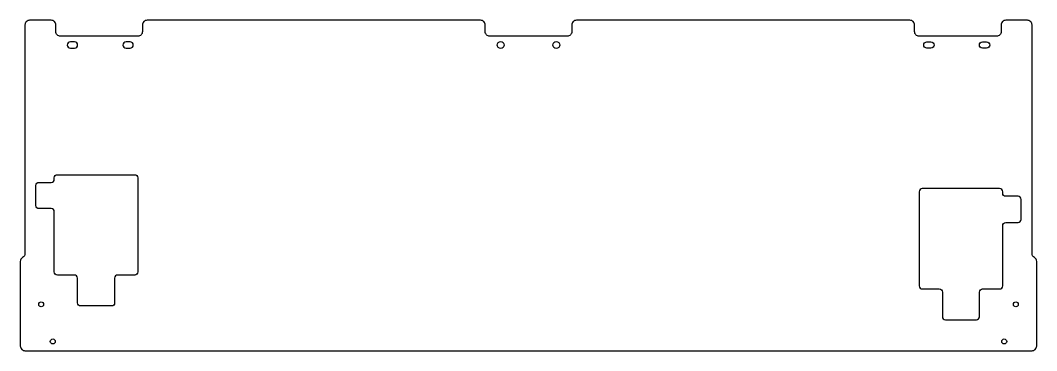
# Model space of a CAD drawing. Header units: millimetres. Extents: x -329 to 329, y -44 to 170.
import ezdxf

# ---------------------------------------------------------------- set-up
doc = ezdxf.new("R2010")
doc.units = ezdxf.units.MM
doc.layers.get('0').update_dxf_attribs({"linetype": 'CONTINUOUS'})

msp = doc.modelspace()

# ---------------------------------------------------------------- linework, layer by layer
for points in [[(-327.35, 15.9, 0.267949), (-328.85, 13.3), (-328.85, -41.5, 0.414214), (-325.85, -44.5), (325.85, -44.5, 0.414214), (328.85, -41.5), (328.85, 13.3, 0.267949), (327.35, 15.9, -0.267949), (325.85, 18.5), (325.85, 166.5, 0.414214), (322.85, 169.5), (308.85, 169.5, 0.414214), (305.85, 166.5), (305.85, 162.2, -0.414214), (302.85, 159.2), (252.85, 159.2, -0.414214), (249.85, 162.2), (249.85, 166.5, 0.414214), (246.85, 169.5), (31, 169.5, 0.414214), (28, 166.5), (28, 162.2, -0.414214), (25, 159.2), (-25, 159.2, -0.414214), (-28, 162.2), (-28, 166.5, 0.414214), (-31, 169.5), (-246.85, 169.5, 0.414214), (-249.85, 166.5), (-249.85, 162.2, -0.414214), (-252.85, 159.2), (-302.85, 159.2, -0.414214), (-305.85, 162.2), (-305.85, 166.5, 0.414214), (-308.85, 169.5), (-322.85, 169.5, 0.414214), (-325.85, 166.5), (-325.85, 18.5, -0.267949)], [(-293.85, 151.4, 1), (-293.85, 155.6), (-296.35, 155.6, 1), (-296.35, 151.4)], [(-260.35, 151.4), (-257.85, 151.4, 1), (-257.85, 155.6), (-260.35, 155.6, 1)], [(260.35, 155.6, -1), (260.35, 151.4), (257.85, 151.4, -1), (257.85, 155.6)], [(293.85, 155.6), (296.35, 155.6, -1), (296.35, 151.4), (293.85, 151.4, -1)], [(-304.85, 69.5), (-254.85, 69.5, -0.414214), (-252.85, 67.5), (-252.85, 6.5, -0.414214), (-254.85, 4.5), (-265.85, 4.5, 0.414214), (-267.85, 2.5), (-267.85, -13.5, -0.414214), (-269.85, -15.5), (-289.85, -15.5, -0.414214), (-291.85, -13.5), (-291.85, 2.5, 0.414214), (-293.85, 4.5), (-304.85, 4.5, -0.414214), (-306.85, 6.5), (-306.85, 45.5, 0.414214), (-308.85, 47.5), (-316.85, 47.5, -0.414214), (-318.85, 49.5), (-318.85, 62.5, -0.414214), (-316.85, 64.5), (-308.85, 64.5, 0.414214), (-306.85, 66.5), (-306.85, 67.5, -0.414214)], [(304.85, 60.5), (254.85, 60.5, 0.414214), (252.85, 58.5), (252.85, -2.5, 0.414214), (254.85, -4.5), (265.85, -4.5, -0.414214), (267.85, -6.5), (267.85, -22.5, 0.414214), (269.85, -24.5), (289.85, -24.5, 0.414214), (291.85, -22.5), (291.85, -6.5, -0.414214), (293.85, -4.5), (304.85, -4.5, 0.414214), (306.85, -2.5), (306.85, 36.5, -0.414214), (308.85, 38.5), (316.85, 38.5, 0.414214), (318.85, 40.5), (318.85, 53.5, 0.414214), (316.85, 55.5), (308.85, 55.5, -0.414214), (306.85, 57.5), (306.85, 58.5, 0.414214)]]:
    msp.add_lwpolyline(points, format="xyb", close=True)
for centre, radius in [((-18, 153.5), 2.2), ((18, 153.5), 2.2), ((-315.35, -14.5), 1.6), ((315.35, -14.5), 1.6), ((-307.85, -38.5), 1.6), ((307.85, -38.5), 1.6)]:
    msp.add_circle(centre, radius)

doc.saveas('drawing.dxf')
